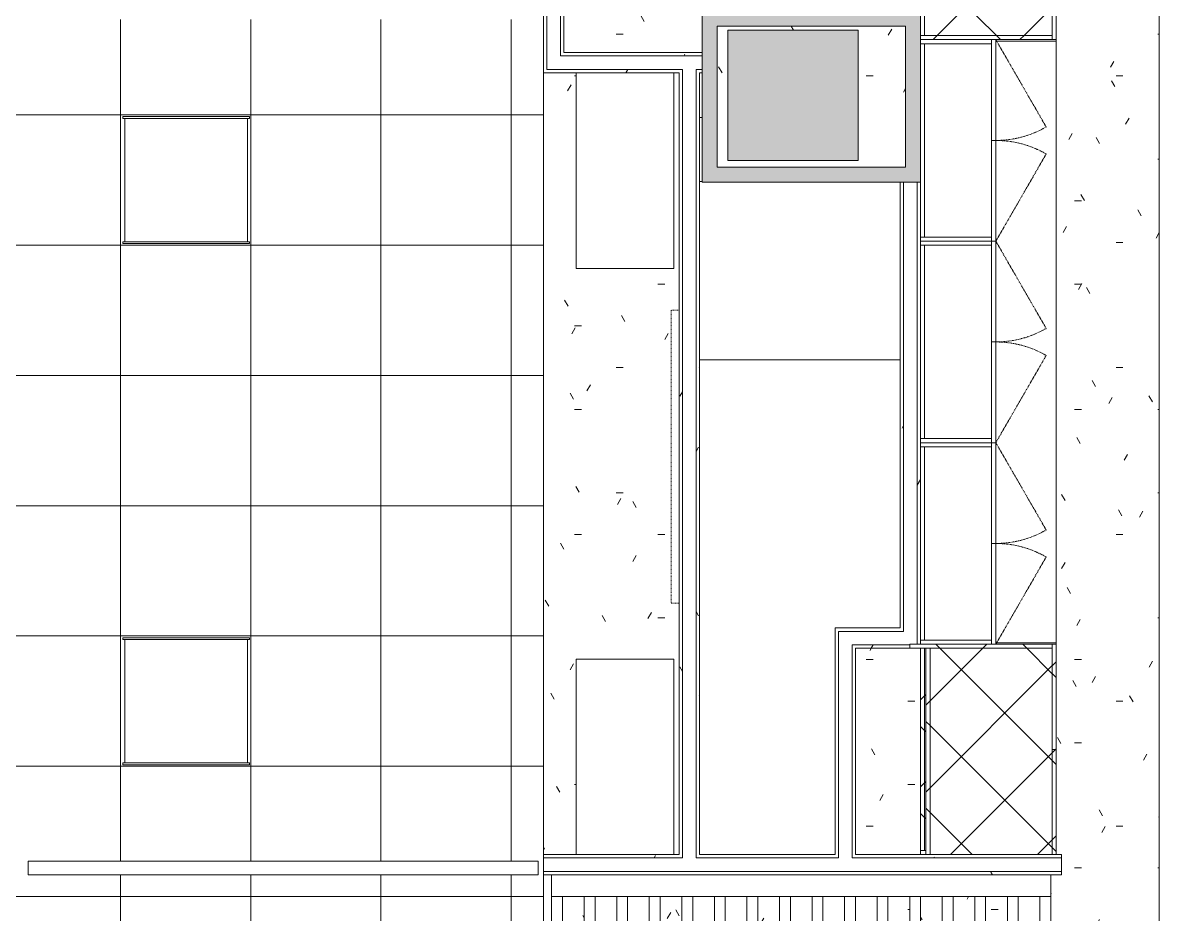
# Model space of a CAD drawing. Header units: inches. Extents: x 45807 to 46964, y -37659 to -36666.
# Drawn here: x 46047.4 to 46256.9, y -37179.7 to -37015.5 of the extents above; entities that cross this region are included whole.
import ezdxf

# ---------------------------------------------------------------- set-up
doc = ezdxf.new("R2010")
doc.units = ezdxf.units.IN
doc.header["$MEASUREMENT"] = 0
doc.linetypes.add('Dash', pattern=[0.25, 0.125, -0.125])
doc.linetypes.add('Hidden', pattern=[0.28125, 0.1875, -0.09375])
for name, color, linetype, lineweight in [('A-CLNG', 13, 'Continuous', 13), ('A-CLNG-PATT', 13, 'Continuous', 13), ('A-GLAZ-CURT', 52, 'Continuous', 13), ('A-WALL', 113, 'Continuous', 13), ('A-WALL-PATT', 111, 'Continuous', 13), ('E-LITE-EQPM', 33, 'Continuous', 13), ('I-FURN', 30, 'Continuous', 9), ('I-WALL', 2, 'Continuous', 13), ('Q-CASE', 31, 'Continuous', 9), ('Q-CASE-HDLN', 31, 'Dash', 9), ('Q-SPCQ', 91, 'Continuous', 13), ('Q-SPCQ-HDLN', 91, 'Dash', 9), ('S-COLS', 52, 'Continuous', 13)]:
    doc.layers.add(name, color=color, linetype=linetype, lineweight=lineweight)
pattern_1 = [(0, (0, 0), (30.72, 7.68), [1.267, -21.773, 1.267, -21.773, -122.88]), (0, (0, 0), (30.72, 7.68), [-46.08, 1.267, -44.813, 1.267, -21.773, -53.76]), (0, (0, 0), (30.72, 7.68), [-115.2, 1.267, -14.093, 1.267, -37.133]), (120, (11.52, 3.84), (-22.0110751, 22.7643004), [1.267, -21.773, 1.267, -21.773, -122.88]), (120, (11.52, 3.84), (-22.0110751, 22.7643004), [-46.08, 1.267, -44.813, 1.267, -21.773, -53.76]), (120, (11.52, 3.84), (-22.0110751, 22.7643004), [-115.2, 1.267, -14.093, 1.267, -37.133]), (240, (15.36, 19.2), (-8.7089249, -30.4443004), [1.267, -21.773, 1.267, -21.773, -122.88]), (240, (15.36, 19.2), (-8.7089249, -30.4443004), [-46.08, 1.267, -44.813, 1.267, -21.773, -53.76]), (240, (15.36, 19.2), (-8.7089249, -30.4443004), [-115.2, 1.267, -14.093, 1.267, -37.133])]
pattern_2 = [(315, (37170.718, 46208.619), (8.012227, 8.012227), []), (45, (37170.718, 46208.619), (-8.012227, 8.012227), [])]
pattern_3 = [(315, (37020.593, 46207.619), (8.012227, 8.012227), []), (45, (37020.593, 46207.619), (-8.012227, 8.012227), [])]
pattern_4 = [(315, (37170.718, 46210.571), (8.012227, 8.012227), []), (45, (37170.718, 46210.571), (-8.012227, 8.012227), [])]

# ---------------------------------------------------------------- blocks, each defined once
blk = doc.blocks.new('Concrete-Rectangular-Column - 24 x 24-4718055-FIRST FLOOR RCP')
at = {"layer": 'S-COLS', "lineweight": 9}
blk.add_hatch(color=7, dxfattribs=at).paths.add_polyline_path([(11.88, -12), (12, -12), (12, 12), (-12, 12), (-12, -12), (-11.3, -12)], flags=0)
at = {"layer": 'S-COLS', "color": 8, "lineweight": 20}
for p, q in [((-12, 12), (12, 12)), ((-12, -12), (-12, 12)), ((12, 12), (12, -12)), ((12, -12), (-12, -12))]:
    blk.add_line(p, q, dxfattribs=at)
blk = doc.blocks.new('CW Cupbd Ohead - 23_5_h x 13 7_8_d - 2 Doors - 1 Shelf-5302010-FIRST FLOOR RCP')
at = {"layer": 'Q-CASE'}
for p, q in [((2.75, -2.36), (2, -2.36)), ((2.75, -15.45), (2.75, -2.36)), ((2.75, -3.11), (2.75, -2.36)), ((2.75, -2.36), (38.37, -2.36)), ((38.37, -3.11), (2.75, -3.11)), ((2.75, -15.45), (2.75, -3.11)), ((2.75, -3.11), (38.37, -3.11)), ((39.12, -2.36), (38.37, -2.36)), ((38.37, -15.45), (38.37, -2.36)), ((38.37, -2.36), (38.37, -3.11)), ((38.37, -3.11), (38.37, -15.45)), ((39.12, -2.36), (39.12, -15.45)), ((20.56, -15.45), (2, -15.45)), ((2, -15.45), (2.75, -15.45)), ((2, -16.24), (20.56, -16.24)), ((38.37, -15.45), (2.75, -15.45)), ((20.56, -16.24), (20.56, -15.45)), ((39.12, -15.45), (20.56, -15.45)), ((20.56, -15.45), (20.56, -16.24)), ((20.56, -16.24), (39.12, -16.24)), ((38.37, -15.45), (39.12, -15.45)), ((39.12, -15.45), (39.12, -16.24))]:
    blk.add_line(p, q, dxfattribs=at)
at = {"layer": 'Q-CASE', "linetype": 'Hidden'}
for p, q in [((2, -16.24), (18.07, -25.52)), ((39.12, -16.24), (23.04, -25.52))]:
    blk.add_line(p, q, dxfattribs=at)
for centre, start, end in [((2, -16.24), 330, 0.5), ((39.12, -16.24), 179.5, 210)]:
    blk.add_arc(centre, 18.56, start, end, dxfattribs=at)
at = {"layer": 'Q-CASE-HDLN'}
for p, q in [((2, -2.36), (39.12, -2.36)), ((39.12, -2.36), (39.12, -16.24)), ((39.12, -16.24), (2, -16.24))]:
    blk.add_line(p, q, dxfattribs=at)
blk = doc.blocks.new('CW Cupbd - Fridge 80_h x 24_d - 2 Doors-5304000-FIRST FLOOR RCP')
at = {"layer": 'Q-CASE'}
h = blk.add_hatch(dxfattribs=at)
h.set_pattern_fill('FP_4', color=256, style=0, pattern_type=2)
h.set_pattern_definition(pattern_2)
h.paths.add_polyline_path([(40, -5.06), (40, -28.56), (40.75, -28.53), (40.75, -2.36), (40, -2.36), (40, -4.31)], flags=0)
h = blk.add_hatch(dxfattribs=at)
h.set_pattern_fill('FP_4', color=256, style=0, pattern_type=2)
h.set_pattern_definition(pattern_2)
h.paths.add_polyline_path([(2, -6.06), (40, -6.06), (40, -5.31), (2, -5.31)], flags=0)
h = blk.add_hatch(dxfattribs=at)
h.set_pattern_fill('FP_4', color=256, style=0, pattern_type=2)
h.set_pattern_definition(pattern_2)
h.paths.add_polyline_path([(2, -16.05), (2, -28.56), (40, -28.53), (40, -6.06), (2, -6.06)], flags=0)
h = blk.add_hatch(dxfattribs=at)
h.set_pattern_fill('FP_4', color=256, style=0, pattern_type=2)
h.set_pattern_definition(pattern_2)
h.paths.add_polyline_path([(2, -29.31), (21.37, -29.31), (21.37, -28.56), (2, -28.56)], flags=0)
h = blk.add_hatch(dxfattribs=at)
h.set_pattern_fill('FP_4', color=256, style=0, pattern_type=2)
h.set_pattern_definition(pattern_2)
h.paths.add_polyline_path([(21.37, -29.31), (40.75, -29.31), (40.75, -28.56), (21.37, -28.56)], flags=0)
for p, q in [((40.75, -2.36), (40, -2.36)), ((40, -28.56), (40, -2.36)), ((40.75, -2.36), (40.75, -28.56)), ((2, -6.06), (2, -5.31)), ((2, -5.31), (40, -5.31)), ((40, -6.06), (2, -6.06)), ((2, -28.56), (2, -6.06)), ((2, -6.06), (40, -6.06)), ((21.37, -28.56), (2, -28.56)), ((2, -29.31), (2, -28.56)), ((40, -28.56), (2, -28.56)), ((2, -29.31), (21.37, -29.31)), ((21.37, -29.31), (21.37, -28.56)), ((40, -28.56), (21.37, -28.56)), ((21.37, -28.56), (21.37, -29.31)), ((21.37, -29.31), (40.75, -29.31)), ((40, -28.56), (40.75, -28.56)), ((40.75, -28.56), (40.75, -29.31))]:
    blk.add_line(p, q, dxfattribs=at)
blk = doc.blocks.new('CW Cupbd Combined - Oven Tower 90_h x 24_d - Single Shelf-5299906-FIRST FLOOR RCP')
at = {"layer": 'Q-CASE'}
h = blk.add_hatch(dxfattribs=at)
h.set_pattern_fill('FP_5', color=256, style=0, pattern_type=2)
h.set_pattern_definition(pattern_3)
h.paths.add_polyline_path([(2, -29.56), (2.75, -29.56), (2.75, -5.31), (2, -5.31), (2, -19.85)], flags=0)
h = blk.add_hatch(dxfattribs=at)
h.set_pattern_fill('FP_5', color=256, style=0, pattern_type=2)
h.set_pattern_definition(pattern_3)
h.paths.add_polyline_path([(2.75, -5.31), (2.75, -6.06), (26.75, -6.06), (26.75, -5.31), (4.5, -5.31)], flags=0)
h = blk.add_hatch(dxfattribs=at)
h.set_pattern_fill('FP_5', color=256, style=0, pattern_type=2)
h.set_pattern_definition(pattern_3)
h.paths.add_polyline_path([(2.75, -19.58), (2.75, -29.56), (26.75, -29.56), (26.75, -6.06), (2.75, -6.06), (2.75, -19.05)], flags=0)
h = blk.add_hatch(dxfattribs=at)
h.set_pattern_fill('FP_5', color=256, style=0, pattern_type=2)
h.set_pattern_definition(pattern_3)
h.paths.add_polyline_path([(26.75, -10.85), (26.75, -29.56), (27.5, -29.56), (27.5, -5.31), (26.75, -5.31), (26.75, -6.06)], flags=0)
h = blk.add_hatch(dxfattribs=at)
h.set_pattern_fill('FP_5', color=256, style=0, pattern_type=2)
h.set_pattern_definition(pattern_3)
h.paths.add_polyline_path([(2, -29.56), (2, -30.31), (27.5, -30.31), (27.5, -29.56), (10.03, -29.56)], flags=0)
for p, q in [((2.75, -5.31), (2, -5.31)), ((2, -29.56), (2, -5.31)), ((2.75, -29.56), (2.75, -5.31)), ((2.75, -6.06), (2.75, -5.31)), ((2.75, -5.31), (26.75, -5.31)), ((2.75, -29.56), (2.75, -6.06)), ((2.75, -6.06), (26.75, -6.06)), ((26.75, -6.06), (2.75, -6.06)), ((27.5, -5.31), (26.75, -5.31)), ((26.75, -29.56), (26.75, -5.31)), ((26.75, -5.31), (26.75, -6.06)), ((26.75, -6.06), (26.75, -29.56)), ((27.5, -5.31), (27.5, -29.56)), ((27.5, -29.56), (2, -29.56)), ((2, -29.56), (2, -30.31)), ((2, -29.56), (2.75, -29.56)), ((2, -30.31), (27.5, -30.31)), ((26.75, -29.56), (2.75, -29.56)), ((26.75, -29.56), (27.5, -29.56)), ((27.5, -29.56), (27.5, -30.31))]:
    blk.add_line(p, q, dxfattribs=at)
blk = doc.blocks.new('CW Cupbd Ohead - 23_5_h x 13 7_8_d - Tophung - 1 Shelf-5298742-FIRST FLOOR RCP')
at = {"layer": 'Q-CASE'}
h = blk.add_hatch(dxfattribs=at)
h.set_pattern_fill('FP_6', color=256, style=0, pattern_type=2)
h.set_pattern_definition(pattern_4)
h.paths.add_polyline_path([(2.75, -3.11), (40, -3.11), (40, -2.36), (2.75, -2.36)], flags=0)
h = blk.add_hatch(dxfattribs=at)
h.set_pattern_fill('FP_6', color=256, style=0, pattern_type=2)
h.set_pattern_definition(pattern_4)
h.paths.add_polyline_path([(2.75, -3.36), (40, -3.36), (40, -3.11), (2.75, -3.11)], flags=0)
at = {"layer": 'Q-CASE-HDLN', "linetype": 'Continuous'}
h = blk.add_hatch(dxfattribs=at)
h.set_pattern_fill('FP_6', color=256, style=0, pattern_type=2)
h.set_pattern_definition(pattern_4)
h.paths.add_polyline_path([(2, -3.36), (2.75, -3.36), (2.75, -2.36), (2, -2.36), (2, -3.11)], flags=0)
at = {"layer": 'Q-CASE'}
for p, q in [((2.75, -2.36), (2, -2.36)), ((2.75, -3.36), (2.75, -2.36)), ((2.75, -3.11), (2.75, -2.36)), ((2.75, -2.36), (40, -2.36)), ((40, -3.11), (2.75, -3.11)), ((2.75, -3.36), (2.75, -3.11)), ((2.75, -3.11), (40, -3.11))]:
    blk.add_line(p, q, dxfattribs=at)
at = {"layer": 'Q-CASE-HDLN'}
blk.add_line((2, -2.36), (40, -2.36), dxfattribs=at)
blk = doc.blocks.new('Casework 9 - Casework 9-5022409-FIRST FLOOR RCP')
at = {"layer": 'Q-CASE'}
for p, q in [((46144.93, -37176.47), (46144.93, -37236.47)), ((46146.93, -37236.47), (46146.93, -37176.47)), ((46150.93, -37176.47), (46150.93, -37236.47)), ((46152.93, -37236.47), (46152.93, -37176.47)), ((46156.93, -37176.47), (46156.93, -37236.47)), ((46158.93, -37236.47), (46158.93, -37176.47)), ((46162.93, -37176.47), (46162.93, -37236.47)), ((46164.93, -37236.47), (46164.93, -37176.47)), ((46168.93, -37176.47), (46168.93, -37236.47)), ((46170.93, -37236.47), (46170.93, -37176.47)), ((46174.93, -37176.47), (46174.93, -37236.47)), ((46176.93, -37236.47), (46176.93, -37176.47)), ((46180.93, -37176.47), (46180.93, -37236.47)), ((46182.93, -37236.47), (46182.93, -37176.47)), ((46186.93, -37176.47), (46186.93, -37236.47)), ((46188.93, -37236.47), (46188.93, -37176.47)), ((46192.93, -37176.47), (46192.93, -37236.47)), ((46194.93, -37236.47), (46194.93, -37176.47)), ((46198.93, -37176.47), (46198.93, -37236.47)), ((46200.93, -37236.47), (46200.93, -37176.47)), ((46204.93, -37176.47), (46204.93, -37236.47)), ((46206.93, -37236.47), (46206.93, -37176.47)), ((46210.93, -37176.47), (46210.93, -37236.47)), ((46212.93, -37236.47), (46212.93, -37176.47)), ((46216.93, -37176.47), (46216.93, -37236.47)), ((46218.93, -37236.47), (46218.93, -37176.47)), ((46222.93, -37176.47), (46222.93, -37236.47)), ((46224.93, -37236.47), (46224.93, -37176.47)), ((46228.93, -37176.47), (46228.93, -37236.47)), ((46230.93, -37236.47), (46230.93, -37176.47)), ((46234.93, -37176.47), (46234.93, -37236.47)), ((46236.93, -37236.47), (46236.93, -37176.47))]:
    blk.add_line(p, q, dxfattribs=at)
blk = doc.blocks.new('A-Flat_Screen_TV-generic - A-Flat_Screen_TV-generic-5021669-FIRST FLOOR RCP')
at = {"layer": 'Q-SPCQ-HDLN'}
for p, q in [((-27, 3.375), (-27, 1.875)), ((27, 3.375), (-27, 3.375)), ((27, 1.875), (27, 3.375))]:
    blk.add_line(p, q, dxfattribs=at)
blk = doc.blocks.new('Casework 14 - Casework 14-5071672-FIRST FLOOR RCP')
at = {"layer": 'Q-CASE', "lineweight": 20}
for p, q in [((46237.93, -37018.6), (46237.93, -37018.85)), ((46237.93, -37018.85), (46226.81, -37018.85)), ((46226.81, -37129.72), (46237.93, -37129.72)), ((46237.93, -37129.72), (46237.93, -37129.97))]:
    blk.add_line(p, q, dxfattribs=at)
at = {"layer": 'Q-CASE'}
blk.add_line((46237.93, -37129.72), (46237.93, -37018.85), dxfattribs=at)
blk = doc.blocks.new('Furniture 3 - Furniture 2-5073492-FIRST FLOOR RCP')
at = {"layer": 'I-FURN'}
for p, q in [((46144.93, -37172.47), (46144.93, -37168.47)), ((46144.93, -37168.47), (46236.93, -37168.47)), ((46236.93, -37168.47), (46236.93, -37172.47)), ((46236.93, -37172.47), (46144.93, -37172.47))]:
    blk.add_line(p, q, dxfattribs=at)
blk = doc.blocks.new('CW Cupbd Ohead - 23_5_h x 13 7_8_d - 2 Doors - 1 Shelf-V10-FIRST FLOOR RCP')
at = {"layer": 'Q-CASE'}
for p, q in [((2.75, -2.36), (2, -2.36)), ((2, -15.45), (2, -2.36)), ((2.75, -15.45), (2.75, -2.36)), ((2.75, -3.11), (2.75, -2.36)), ((2.75, -2.36), (38.37, -2.36)), ((38.37, -3.11), (2.75, -3.11)), ((2.75, -15.45), (2.75, -3.11)), ((2.75, -3.11), (38.37, -3.11)), ((39.12, -2.36), (38.37, -2.36)), ((38.37, -15.45), (38.37, -2.36)), ((38.37, -2.36), (38.37, -3.11)), ((38.37, -3.11), (38.37, -15.45)), ((39.12, -2.36), (39.12, -15.45)), ((20.56, -15.45), (2, -15.45)), ((2, -16.24), (2, -15.45)), ((2, -15.45), (2.75, -15.45)), ((2, -16.24), (20.56, -16.24)), ((38.37, -15.45), (2.75, -15.45)), ((20.56, -16.24), (20.56, -15.45)), ((39.12, -15.45), (20.56, -15.45)), ((20.56, -15.45), (20.56, -16.24)), ((20.56, -16.24), (39.12, -16.24)), ((38.37, -15.45), (39.12, -15.45)), ((39.12, -15.45), (39.12, -16.24))]:
    blk.add_line(p, q, dxfattribs=at)
at = {"layer": 'Q-CASE', "linetype": 'Hidden'}
for p, q in [((2, -16.24), (18.07, -25.52)), ((39.12, -16.24), (23.04, -25.52))]:
    blk.add_line(p, q, dxfattribs=at)
for centre, start, end in [((2, -16.24), 330, 0.5), ((39.12, -16.24), 179.5, 210)]:
    blk.add_arc(centre, 18.56, start, end, dxfattribs=at)
at = {"layer": 'Q-CASE-HDLN'}
for p, q in [((2, -16.24), (2, -2.36)), ((2, -2.36), (39.12, -2.36)), ((39.12, -2.36), (39.12, -16.24)), ((39.12, -16.24), (2, -16.24))]:
    blk.add_line(p, q, dxfattribs=at)
blk = doc.blocks.new('CW Cupbd Ohead - 23_5_h x 13 7_8_d - 2 Doors - 1 Shelf-V11-FIRST FLOOR RCP')
at = {"layer": 'Q-CASE'}
for p, q in [((2.75, -2.36), (2, -2.36)), ((2, -15.45), (2, -2.36)), ((2.75, -15.45), (2.75, -2.36)), ((2.75, -3.11), (2.75, -2.36)), ((2.75, -2.36), (38.37, -2.36)), ((38.37, -3.11), (2.75, -3.11)), ((2.75, -15.45), (2.75, -3.11)), ((2.75, -3.11), (38.37, -3.11)), ((39.12, -2.36), (38.37, -2.36)), ((38.37, -15.45), (38.37, -2.36)), ((38.37, -2.36), (38.37, -3.11)), ((38.37, -3.11), (38.37, -15.45)), ((20.56, -15.45), (2, -15.45)), ((2, -16.24), (2, -15.45)), ((2, -15.45), (2.75, -15.45)), ((2, -16.24), (20.56, -16.24)), ((38.37, -15.45), (2.75, -15.45)), ((20.56, -16.24), (20.56, -15.45)), ((39.12, -15.45), (20.56, -15.45)), ((20.56, -15.45), (20.56, -16.24)), ((20.56, -16.24), (39.12, -16.24)), ((38.37, -15.45), (39.12, -15.45))]:
    blk.add_line(p, q, dxfattribs=at)
at = {"layer": 'Q-CASE', "linetype": 'Hidden'}
for p, q in [((2, -16.24), (18.07, -25.52)), ((39.12, -16.24), (23.04, -25.52))]:
    blk.add_line(p, q, dxfattribs=at)
for centre, start, end in [((2, -16.24), 330, 0.5), ((39.12, -16.24), 179.5, 210)]:
    blk.add_arc(centre, 18.56, start, end, dxfattribs=at)
at = {"layer": 'Q-CASE-HDLN'}
for p, q in [((2, -16.24), (2, -2.36)), ((2, -2.36), (39.12, -2.36)), ((39.12, -16.24), (2, -16.24))]:
    blk.add_line(p, q, dxfattribs=at)
blk = doc.blocks.new('Casework 10 - Casework 8-5405113-FIRST FLOOR RCP')
at = {"layer": 'Q-CASE', "lineweight": 20}
for p, q in [((46149.43, -37060.72), (46149.43, -37024.72)), ((46149.43, -37024.72), (46167.43, -37024.72)), ((46167.43, -37024.72), (46167.43, -37060.72)), ((46167.43, -37060.72), (46149.43, -37060.72))]:
    blk.add_line(p, q, dxfattribs=at)
blk = doc.blocks.new('Casework 16 - Casework 8-5406162-FIRST FLOOR RCP')
at = {"layer": 'Q-CASE', "lineweight": 20}
for p, q in [((46149.43, -37060.72), (46149.43, -37024.72)), ((46149.43, -37024.72), (46167.43, -37024.72)), ((46167.43, -37024.72), (46167.43, -37060.72)), ((46167.43, -37060.72), (46149.43, -37060.72))]:
    blk.add_line(p, q, dxfattribs=at)
blk = doc.blocks.new('System Panel - Solid-5414366-FIRST FLOOR RCP')
at = {"layer": 'A-GLAZ-CURT'}
for p, q in [((-47, 0), (-47, 2.5)), ((-47, 2.5), (47, 2.5)), ((47, 2.5), (47, 0)), ((47, 0), (-47, 0))]:
    blk.add_line(p, q, dxfattribs=at)
blk = doc.blocks.new('L-Recessed-Axis-Day-Acrylic - 2 x 2-4558112-FIRST FLOOR RCP')
at = {"layer": 'E-LITE-EQPM', "lineweight": 9}
for p, q in [((-11.34, 11.7), (-11.7, 11.7)), ((-11.7, 11.64), (-11.7, 11.65)), ((-11.7, -11.64), (-11.7, 11.64)), ((-11.34, 11.65), (-11.34, 11.64)), ((-11.34, 11.64), (-11.34, -11.64)), ((11.34, 11.28), (-11.34, 11.28)), ((-11.34, 11.19), (-11.34, 11.22)), ((-11.34, 10.99), (-11.34, 11.19)), ((-11.34, 10.97), (-11.34, 10.99)), ((11.7, 11.7), (11.34, 11.7)), ((11.34, 11.64), (11.34, 11.65)), ((11.34, -11.64), (11.34, 11.64)), ((11.34, 11.22), (11.34, 11.19)), ((11.34, 11.19), (11.34, 10.99)), ((11.34, 10.99), (11.34, 10.97)), ((11.7, 11.65), (11.7, 11.64)), ((11.7, 11.64), (11.7, -11.64)), ((-11.7, -11.65), (-11.7, -11.64)), ((-11.7, -11.7), (-11.34, -11.7)), ((-11.34, -10.99), (-11.34, -10.97)), ((-11.34, -11.19), (-11.34, -10.99)), ((-11.34, -11.22), (-11.34, -11.19)), ((-11.34, -11.28), (11.34, -11.28)), ((-11.34, -11.64), (-11.34, -11.65)), ((11.34, -10.97), (11.34, -10.99)), ((11.34, -10.99), (11.34, -11.19)), ((11.34, -11.19), (11.34, -11.22)), ((11.34, -11.65), (11.34, -11.64)), ((11.34, -11.7), (11.7, -11.7)), ((11.7, -11.64), (11.7, -11.65))]:
    blk.add_line(p, q, dxfattribs=at)

msp = doc.modelspace()

# ---------------------------------------------------------------- hatches: boundary and pattern name
at = {"layer": 'A-CLNG-PATT'}
h = msp.add_hatch(dxfattribs=at)
h.set_pattern_fill('FP_3', color=256, style=0, pattern_type=2)
h.set_pattern_definition(pattern_1)
h.paths.add_polyline_path([(45915.06, -37442.6), (46256.93, -37442.6), (46256.93, -36971.35), (45818.81, -36971.35), (45818.81, -37012.35), (46143.43, -37012.35), (46143.43, -36989.35), (46144.93, -36989.35), (46144.93, -36985.35), (46146.93, -36985.35), (46146.93, -36989.35), (46150.93, -36989.35), (46150.93, -36985.35), (46152.93, -36985.35), (46152.93, -36989.35), (46156.93, -36989.35), (46156.93, -36985.35), (46158.93, -36985.35), (46158.93, -36989.35), (46162.93, -36989.35), (46162.93, -36985.35), (46164.93, -36985.35), (46164.93, -36989.35), (46168.93, -36989.35), (46168.93, -36985.35), (46170.93, -36985.35), (46170.93, -36989.35), (46174.93, -36989.35), (46174.93, -36985.35), (46176.93, -36985.35), (46176.93, -36989.35), (46180.93, -36989.35), (46180.93, -36985.35), (46182.93, -36985.35), (46182.93, -36989.35), (46186.93, -36989.35), (46186.93, -36985.35), (46188.93, -36985.35), (46188.93, -36989.35), (46192.93, -36989.35), (46192.93, -36985.35), (46194.93, -36985.35), (46194.93, -36989.35), (46198.93, -36989.35), (46198.93, -36985.35), (46200.93, -36985.35), (46200.93, -36989.35), (46204.93, -36989.35), (46204.93, -36985.35), (46206.93, -36985.35), (46206.93, -36989.35), (46210.93, -36989.35), (46210.93, -36985.35), (46212.93, -36985.35), (46212.93, -36989.35), (46216.93, -36989.35), (46216.93, -36985.35), (46218.93, -36985.35), (46218.93, -36989.35), (46222.93, -36989.35), (46222.93, -36985.35), (46224.93, -36985.35), (46224.93, -36989.35), (46228.93, -36989.35), (46228.93, -36985.35), (46230.93, -36985.35), (46230.93, -36989.35), (46234.93, -36989.35), (46234.93, -36985.35), (46236.93, -36985.35), (46236.93, -36989.35), (46238.93, -36989.35), (46238.93, -36993.1), (46237.93, -36993.1), (46237.93, -37168.72), (46238.93, -37168.72), (46238.93, -37172.47), (46236.93, -37172.47), (46236.93, -37240.47), (46238.93, -37240.47), (46238.93, -37244.22), (46230.93, -37244.22), (46230.93, -37400.85), (46238.93, -37400.85), (46238.93, -37408.6), (46143.43, -37408.6), (46143.43, -37404.6), (45818.93, -37404.6), (45818.93, -37442.6), (45906.03, -37442.6)], flags=0)
h.paths.add_polyline_path([(46162.93, -37240.47), (46162.93, -37176.47), (46158.93, -37176.47), (46158.93, -37240.47)], flags=0)
h.paths.add_polyline_path([(46156.93, -37240.47), (46156.93, -37176.47), (46152.93, -37176.47), (46152.93, -37240.47)], flags=0)
h.paths.add_polyline_path([(46216.93, -37240.47), (46216.93, -37176.47), (46212.93, -37176.47), (46212.93, -37240.47)], flags=0)
h.paths.add_polyline_path([(46218.93, -37240.47), (46222.93, -37240.47), (46222.93, -37176.47), (46218.93, -37176.47), (46218.93, -37236.47)], flags=0)
h.paths.add_polyline_path([(46224.93, -37240.47), (46228.93, -37240.47), (46228.93, -37176.47), (46224.93, -37176.47), (46224.93, -37236.47)], flags=0)
h.paths.add_polyline_path([(46143.43, -37240.47), (46144.93, -37240.47), (46144.93, -37172.47), (46143.43, -37172.47), (46143.43, -37217.42)], flags=0)
h.paths.add_polyline_path([(46150.93, -37240.47), (46150.93, -37176.47), (46146.93, -37176.47), (46146.93, -37240.47)], flags=0)
h.paths.add_polyline_path([(46168.93, -37240.47), (46168.93, -37176.47), (46164.93, -37176.47), (46164.93, -37240.47), (46166.34, -37240.47)], flags=0)
h.paths.add_polyline_path([(46230.93, -37240.47), (46234.93, -37240.47), (46234.93, -37176.47), (46230.93, -37176.47), (46230.93, -37236.47)], flags=0)
h.paths.add_polyline_path([(46170.93, -37240.47), (46174.93, -37240.47), (46174.93, -37176.47), (46170.93, -37176.47), (46170.93, -37236.47)], flags=0)
h.paths.add_polyline_path([(46176.93, -37240.47), (46180.93, -37240.47), (46180.93, -37176.47), (46176.93, -37176.47), (46176.93, -37236.47)], flags=0)
h.paths.add_polyline_path([(46210.93, -37240.47), (46210.93, -37176.47), (46206.93, -37176.47), (46206.93, -37240.47), (46209.18, -37240.47)], flags=0)
h.paths.add_polyline_path([(46182.93, -37240.47), (46186.93, -37240.47), (46186.93, -37176.47), (46182.93, -37176.47), (46182.93, -37236.47)], flags=0)
h.paths.add_polyline_path([(46188.93, -37240.47), (46192.93, -37240.47), (46192.93, -37176.47), (46188.93, -37176.47), (46188.93, -37236.47)], flags=0)
h.paths.add_polyline_path([(46204.93, -37240.47), (46204.93, -37176.47), (46200.93, -37176.47), (46200.93, -37240.47)], flags=0)
h.paths.add_polyline_path([(46194.93, -37240.47), (46198.93, -37240.47), (46198.93, -37176.47), (46194.93, -37176.47), (46194.93, -37236.47)], flags=0)
h.paths.add_polyline_path([(46210.56, -37168.72), (46212.93, -37168.72), (46212.93, -37130.72), (46200.93, -37130.72), (46200.93, -37168.72), (46209.18, -37168.72)], flags=0)
h.paths.add_polyline_path([(46143.43, -37168.72), (46168.43, -37168.72), (46168.43, -37024.72), (46167.43, -37024.72), (46167.43, -37060.72), (46149.43, -37060.72), (46149.43, -37024.72), (46143.43, -37024.72), (46143.43, -37167.72)], flags=0)
h.paths.add_polyline_path([(46149.43, -37168.72), (46149.43, -37132.72), (46167.43, -37132.72), (46167.43, -37168.72), (46166.34, -37168.72)], flags=0)
h.paths.add_polyline_path([(46172.18, -37044.72), (46172.68, -37044.72), (46172.68, -37024.72), (46172.18, -37024.72), (46172.18, -37042.1)], flags=0)
h.paths.add_polyline_path([(46177.43, -37042.1), (46210.18, -37042.1), (46210.18, -37016.1), (46175.43, -37016.1), (46175.43, -37042.1), (46176.72, -37042.1)], flags=0)
h.paths.add_polyline_path([(46201.31, -37040.85), (46177.43, -37040.85), (46177.43, -37016.85), (46201.43, -37016.85), (46201.43, -37040.85)], flags=0)
h.paths.add_polyline_path([(46147.18, -37020.97), (46172.68, -37020.97), (46172.68, -37013.35), (46209.18, -37013.32), (46209.18, -36993.1), (46147.18, -36993.1), (46147.18, -37016.57)], flags=0)
h = msp.add_hatch(dxfattribs=at)
h.set_pattern_fill('FP_9', color=256, style=0, pattern_type=2)
h.set_pattern_definition([(270, (45969.434, -37200.473), (-24, -1e-15), []), (180, (45969.434, -37200.473), (3e-15, 24), [])])
h.paths.add_polyline_path([(46006.75, -37404.6), (46143.43, -37404.6), (46143.43, -37403.6), (45846.31, -37403.6), (45846.31, -37402.6), (46143.43, -37402.6), (46143.43, -37012.35), (46142.43, -37012.35), (46142.43, -37014.85), (46047.43, -37014.85), (46047.43, -37012.35), (45914.79, -37012.35), (45914.79, -37014.85), (45844.18, -37014.85), (45844.18, -37043.85), (45818.81, -37043.85), (45818.81, -37372.85), (45845.31, -37372.85), (45845.31, -37404.35), (45818.81, -37404.35), (45818.81, -37404.6), (45926.95, -37404.6)], flags=0)
h.paths.add_polyline_path([(45842.56, -37401.6), (45842.56, -37375.6), (45818.81, -37375.6), (45818.81, -37376.85), (45841.43, -37376.85), (45841.43, -37400.85), (45818.81, -37400.85), (45818.81, -37401.6), (45841.43, -37401.6)], flags=0)
h.paths.add_polyline_path([(46206.24, -37400.85), (46209.18, -37400.85), (46209.18, -37244.22), (46147.18, -37244.22), (46147.18, -37400.85), (46173.18, -37400.85), (46173.18, -37373.35), (46204.93, -37373.35), (46204.93, -37400.85)], flags=0)
h.paths.add_polyline_path([(46175.93, -37400.85), (46177.43, -37400.85), (46177.43, -37376.85), (46201.43, -37376.85), (46201.43, -37400.85), (46202.18, -37400.85), (46202.18, -37376.1), (46175.93, -37376.1), (46175.93, -37389.8)], flags=0)
h.paths.add_polyline_path([(45935.1, -37296.55), (45933.35, -37296.55), (45933.35, -37272.39), (46029.51, -37272.39), (46029.51, -37296.55), (46006.75, -37296.55)], flags=0)
h.paths.add_polyline_path([(46006.75, -37294.8), (46027.76, -37294.8), (46027.76, -37274.14), (45935.1, -37274.14), (45935.1, -37294.8)], flags=0)
h.paths.add_polyline_path([(46126.44, -37172.47), (46048.43, -37172.47), (46048.43, -37169.97), (46142.43, -37169.97), (46142.43, -37172.47)], flags=0)
h.paths.add_polyline_path([(45819.81, -37172.47), (45819.81, -37169.97), (45914.81, -37169.97), (45914.81, -37172.47), (45822.19, -37172.47)], flags=0)
h.paths.add_polyline_path([(45986.8, -37171.72), (45951.06, -37171.72), (45951.06, -37170.72), (46011.06, -37170.72), (46011.06, -37171.72), (46006.75, -37171.72)], flags=0)
h.paths.add_polyline_path([(45915.81, -37171.72), (45915.81, -37170.72), (45950.06, -37170.72), (45950.06, -37171.72), (45921.88, -37171.72)], flags=0)
h.paths.add_polyline_path([(46046.65, -37171.72), (46012.06, -37171.72), (46012.06, -37170.72), (46047.43, -37170.72), (46047.43, -37171.72)], flags=0)
h.paths.add_polyline_path([(46012.06, -37169.72), (46011.06, -37169.72), (46011.06, -37015.1), (46012.06, -37015.1), (46012.06, -37150.38)], flags=0)
h.paths.add_polyline_path([(45951.06, -37169.72), (45950.06, -37169.72), (45950.06, -37015.1), (45951.06, -37015.1), (45951.06, -37148.47)], flags=0)
h.paths.add_polyline_path([(45841.43, -37041.1), (45841.43, -37040.85), (45818.81, -37040.85), (45818.81, -37041.1)], flags=0)
h.paths.add_polyline_path([(45825.11, -37016.85), (45841.43, -37016.85), (45841.43, -37015.1), (45818.81, -37015.1), (45818.81, -37016.85)], flags=0)
h.paths.add_polyline_path([(46046.43, -37014.1), (46012.06, -37014.1), (46012.06, -37013.1), (46046.43, -37013.1)], flags=0)
h.paths.add_polyline_path([(45950.06, -37014.1), (45915.79, -37014.1), (45915.79, -37013.1), (45950.06, -37013.1)], flags=0)
at = {"layer": 'A-WALL-PATT', "lineweight": 9}
for points in [[(46210.18, -37016.1), (46212.93, -37016.1), (46212.93, -37013.35), (46172.68, -37013.35), (46172.68, -37016.1), (46209.18, -37016.1)], [(46175.43, -37044.85), (46175.43, -37016.1), (46172.68, -37016.1), (46172.68, -37044.85), (46173.62, -37044.85)], [(46212.31, -37044.85), (46212.93, -37044.85), (46212.93, -37016.1), (46210.18, -37016.1), (46210.18, -37044.85)], [(46209.89, -37044.85), (46210.18, -37044.85), (46210.18, -37042.1), (46175.43, -37042.1), (46175.43, -37044.85), (46209.81, -37044.85)]]:
    msp.add_hatch(color=7, dxfattribs=at).paths.add_polyline_path(points, flags=0)
h = msp.add_hatch(dxfattribs=at)
h.set_pattern_fill('FP_3', color=256, style=0, pattern_type=2)
h.set_pattern_definition(pattern_1)
h.paths.add_polyline_path([(46172.68, -37021.6), (46172.68, -37020.97), (46147.18, -37020.97), (46147.2, -37021.6), (46172.18, -37021.6)], flags=0)
h = msp.add_hatch(dxfattribs=at)
h.set_pattern_fill('FP_3', color=256, style=0, pattern_type=2)
h.set_pattern_definition(pattern_1)
h.paths.add_polyline_path([(46166.34, -37024.72), (46169.06, -37024.72), (46169.06, -37024.1), (46144.06, -37024.1), (46144.07, -37024.72), (46154.42, -37024.72)], flags=0)
h.paths.add_polyline_path([(46172.18, -37024.72), (46172.68, -37024.72), (46172.68, -37024.1), (46171.56, -37024.1), (46171.56, -37024.72)], flags=0)
h = msp.add_hatch(dxfattribs=at)
h.set_pattern_fill('FP_3', color=256, style=0, pattern_type=2)
h.set_pattern_definition(pattern_1)
h.paths.add_polyline_path([(46169.06, -37168.72), (46169.06, -37024.72), (46168.43, -37024.72), (46168.43, -37168.72)], flags=0)
h = msp.add_hatch(dxfattribs=at)
h.set_pattern_fill('FP_3', color=256, style=0, pattern_type=2)
h.set_pattern_definition(pattern_1)
h.paths.add_polyline_path([(46171.56, -37168.72), (46172.18, -37168.72), (46172.18, -37024.72), (46171.56, -37024.72), (46171.56, -37167.72)], flags=0)
h = msp.add_hatch(dxfattribs=at)
h.set_pattern_fill('FP_3', color=256, style=0, pattern_type=2)
h.set_pattern_definition(pattern_1)
h.paths.add_polyline_path([(46209.81, -37126.97), (46209.81, -37044.85), (46209.18, -37044.85), (46209.18, -37126.97)], flags=0)
h = msp.add_hatch(dxfattribs=at)
h.set_pattern_fill('FP_3', color=256, style=0, pattern_type=2)
h.set_pattern_definition(pattern_1)
h.paths.add_polyline_path([(46212.93, -37129.97), (46212.93, -37044.85), (46212.31, -37044.85), (46212.31, -37129.97), (46212.9, -37129.97)], flags=0)
h = msp.add_hatch(dxfattribs=at)
h.set_pattern_fill('FP_3', color=256, style=0, pattern_type=2)
h.set_pattern_definition(pattern_1)
h.paths.add_polyline_path([(46200.93, -37130.72), (46210.98, -37130.72), (46210.98, -37130.1), (46200.31, -37130.1), (46200.31, -37130.72)], flags=0)
h = msp.add_hatch(dxfattribs=at)
h.set_pattern_fill('FP_3', color=256, style=0, pattern_type=2)
h.set_pattern_definition(pattern_1)
h.paths.add_polyline_path([(46224.56, -37169.35), (46238.93, -37169.35), (46238.93, -37168.72), (46200.31, -37168.72), (46200.31, -37169.35), (46214.68, -37169.35)], flags=0)
h.paths.add_polyline_path([(46144.93, -37169.35), (46169.06, -37169.35), (46169.06, -37168.72), (46143.43, -37168.72), (46143.43, -37169.35)], flags=0)
h.paths.add_polyline_path([(46197.81, -37169.35), (46197.81, -37168.72), (46171.56, -37168.72), (46171.56, -37169.35), (46197.77, -37169.35)], flags=0)
h = msp.add_hatch(dxfattribs=at)
h.set_pattern_fill('FP_3', color=256, style=0, pattern_type=2)
h.set_pattern_definition(pattern_1)
h.paths.add_polyline_path([(46143.43, -37172.47), (46238.93, -37172.47), (46238.93, -37171.85), (46143.43, -37171.85)], flags=0)

# ---------------------------------------------------------------- linework, layer by layer
at = {"layer": 'A-CLNG'}
for p, q in [((46256.93, -36971.35), (46256.93, -37442.6)), ((46143.43, -37168.72), (46143.43, -37024.72)), ((46172.68, -37044.72), (46172.18, -37044.72)), ((46209.18, -37077.6), (46172.18, -37077.6)), ((46143.43, -37240.47), (46143.43, -37172.47))]:
    msp.add_line(p, q, dxfattribs=at)
at = {"layer": 'A-WALL'}
for p, q in [((46144.06, -36989.97), (46144.06, -37024.1)), ((46146.56, -36992.47), (46146.56, -37021.6)), ((46172.68, -37021.6), (46146.56, -37021.6)), ((46172.68, -37020.97), (46172.68, -37024.72)), ((46169.06, -37024.1), (46144.06, -37024.1)), ((46169.06, -37024.1), (46169.06, -37169.35)), ((46172.68, -37024.1), (46171.56, -37024.1)), ((46171.56, -37024.1), (46171.56, -37169.35)), ((46209.81, -37127.6), (46209.81, -37044.85)), ((46212.31, -37129.97), (46212.31, -37044.85)), ((46209.81, -37127.6), (46197.81, -37127.6)), ((46197.81, -37169.35), (46197.81, -37127.6)), ((46210.98, -37130.1), (46200.31, -37130.1)), ((46200.31, -37169.35), (46200.31, -37130.1)), ((46143.43, -37169.35), (46169.06, -37169.35)), ((46171.56, -37169.35), (46197.81, -37169.35)), ((46200.31, -37169.35), (46238.93, -37169.35)), ((46143.43, -37171.85), (46238.93, -37171.85))]:
    msp.add_line(p, q, dxfattribs=at)
at = {"layer": 'A-WALL', "color": 55}
msp.add_line((46212.93, -37044.85), (46210.18, -37044.85), dxfattribs=at)
at = {"layer": 'I-WALL'}
for p, q in [((46143.43, -37024.72), (46143.43, -36989.35)), ((46147.18, -36993.1), (46147.18, -37020.97)), ((46147.18, -37020.97), (46172.68, -37020.97)), ((46168.43, -37024.72), (46143.43, -37024.72)), ((46168.43, -37168.72), (46168.43, -37024.72)), ((46172.68, -37024.72), (46172.18, -37024.72)), ((46172.18, -37024.72), (46172.18, -37168.72)), ((46209.18, -37126.97), (46209.18, -37044.85)), ((46197.18, -37126.97), (46209.18, -37126.97)), ((46197.18, -37168.72), (46197.18, -37126.97)), ((46210.98, -37130.72), (46200.93, -37130.72)), ((46200.93, -37130.72), (46200.93, -37168.72)), ((46143.43, -37172.47), (46143.43, -37168.72)), ((46143.43, -37168.72), (46168.43, -37168.72)), ((46172.18, -37168.72), (46197.18, -37168.72)), ((46200.93, -37168.72), (46213.93, -37168.72)), ((46237.93, -37168.72), (46238.93, -37168.72)), ((46238.93, -37168.72), (46238.93, -37172.47)), ((46144.93, -37172.47), (46143.43, -37172.47)), ((46238.93, -37172.47), (46236.93, -37172.47))]:
    msp.add_line(p, q, dxfattribs=at)
at = {"layer": 'I-WALL', "color": 8, "lineweight": 20}
for p, q in [((46172.68, -37020.97), (46172.68, -37013.35)), ((46210.18, -37016.1), (46175.43, -37016.1)), ((46175.43, -37016.1), (46175.43, -37042.1)), ((46210.18, -37042.1), (46210.18, -37016.1)), ((46172.68, -37044.85), (46172.68, -37024.72)), ((46175.43, -37042.1), (46210.18, -37042.1)), ((46210.18, -37044.85), (46172.68, -37044.85))]:
    msp.add_line(p, q, dxfattribs=at)

# ---------------------------------------------------------------- block references
at = {"layer": 'A-GLAZ-CURT', "lineweight": 9}
msp.add_blockref('System Panel - Solid-5414366-FIRST FLOOR RCP', (46095.43, -37172.47), dxfattribs=at)
at = {"layer": 'E-LITE-EQPM', "lineweight": 9, "extrusion": (0, 0, -1), "rotation": 269.999999999994}
for p in [(-46077.56, -37044.47), (-46077.56, -37140.47)]:
    msp.add_blockref('L-Recessed-Axis-Day-Acrylic - 2 x 2-4558112-FIRST FLOOR RCP', p, dxfattribs=at)
at = {"layer": 'I-FURN'}
msp.add_blockref('Furniture 3 - Furniture 2-5073492-FIRST FLOOR RCP', (0, -4), dxfattribs=at)
at = {"layer": 'Q-CASE'}
for name, p in [('Casework 9 - Casework 9-5022409-FIRST FLOOR RCP', (0, 0)), ('Casework 14 - Casework 14-5071672-FIRST FLOOR RCP', (0, 0)), ('Casework 10 - Casework 8-5405113-FIRST FLOOR RCP', (0, 0)), ('Casework 16 - Casework 8-5406162-FIRST FLOOR RCP', (0, -108))]:
    msp.add_blockref(name, p, dxfattribs=at)
at = {"layer": 'Q-CASE', "rotation": 90}
for name, p in [('CW Cupbd Combined - Oven Tower 90_h x 24_d - Single Shelf-5299906-FIRST FLOOR RCP', (46207.62, -37020.59)), ('CW Cupbd Ohead - 23_5_h x 13 7_8_d - 2 Doors - 1 Shelf-V11-FIRST FLOOR RCP', (46210.57, -37057.72)), ('CW Cupbd Ohead - 23_5_h x 13 7_8_d - 2 Doors - 1 Shelf-V10-FIRST FLOOR RCP', (46210.57, -37094.84)), ('CW Cupbd Ohead - 23_5_h x 13 7_8_d - 2 Doors - 1 Shelf-5302010-FIRST FLOOR RCP', (46210.57, -37131.97)), ('CW Cupbd - Fridge 80_h x 24_d - 2 Doors-5304000-FIRST FLOOR RCP', (46208.62, -37170.72)), ('CW Cupbd Ohead - 23_5_h x 13 7_8_d - Tophung - 1 Shelf-5298742-FIRST FLOOR RCP', (46210.57, -37170.72))]:
    msp.add_blockref(name, p, dxfattribs=at)
at = {"layer": 'Q-SPCQ', "lineweight": 9, "rotation": 90}
msp.add_blockref('A-Flat_Screen_TV-generic - A-Flat_Screen_TV-generic-5021669-FIRST FLOOR RCP', (46170.31, -37095.41), dxfattribs=at)
at = {"layer": 'S-COLS', "lineweight": 9}
msp.add_blockref('Concrete-Rectangular-Column - 24 x 24-4718055-FIRST FLOOR RCP', (46189.43, -37028.85), dxfattribs=at)

doc.saveas('drawing.dxf')
